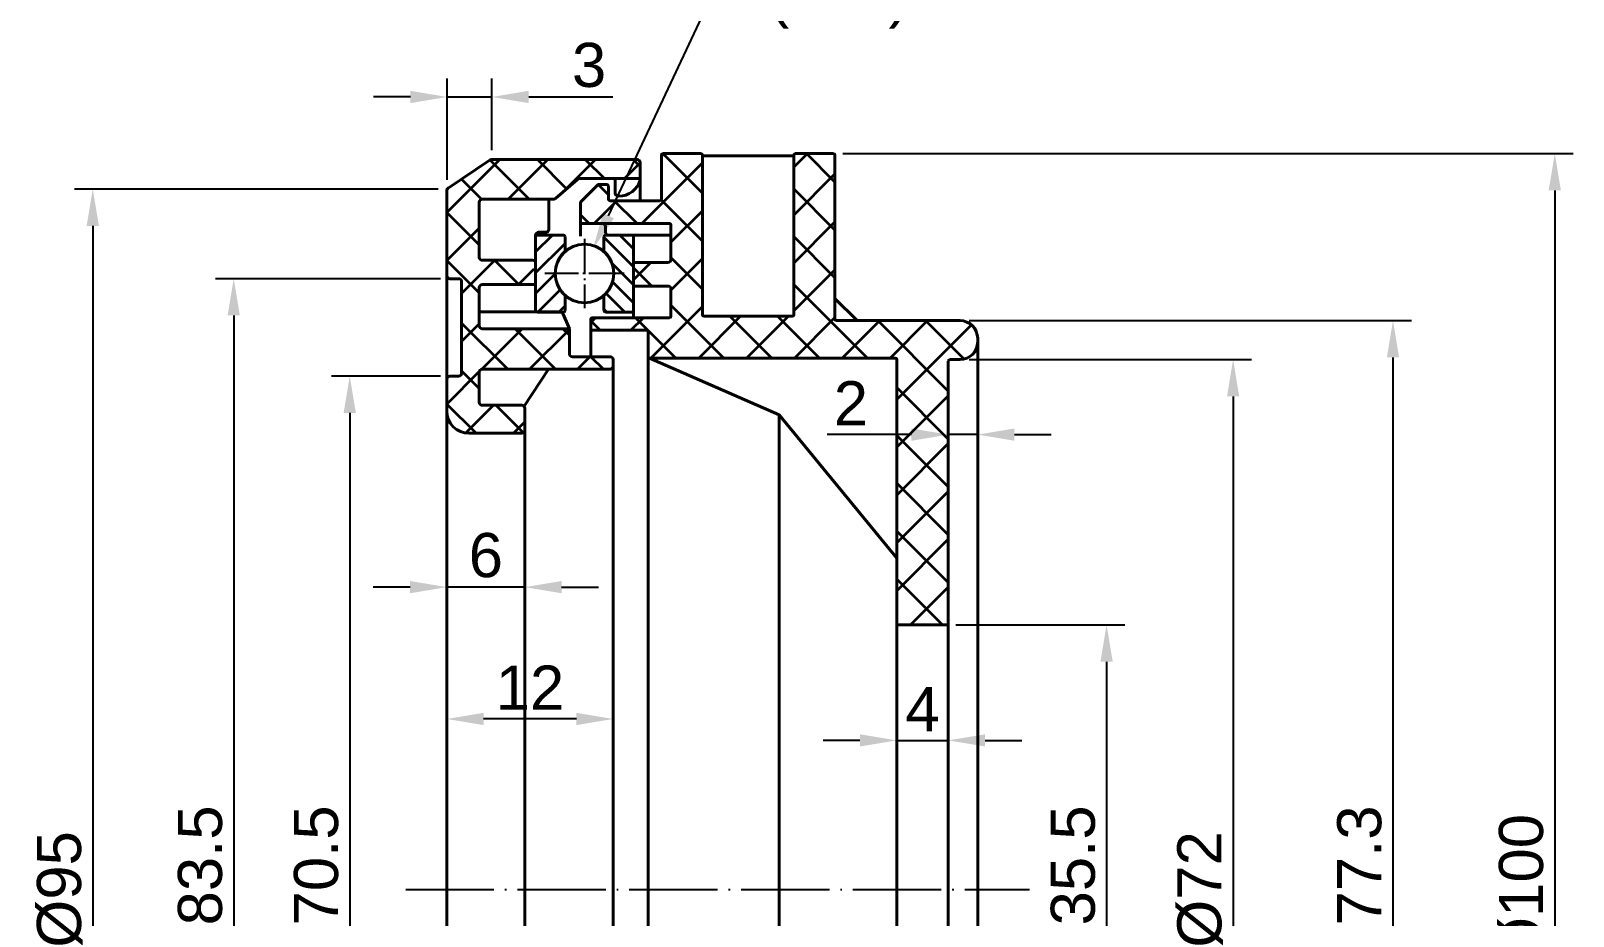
# Model space of a CAD drawing. Header units: millimetres. Extents: x 3180 to 3591, y 1531 to 1821.
# Drawn here: x 3350.9 to 3455.7, y 1700 to 1760.1 of the extents above; entities that cross this region are included whole.
import ezdxf
from ezdxf import colors
from ezdxf.entities.mleader import LeaderData, LeaderLine
from ezdxf.math import Vec2, Vec3

# ---------------------------------------------------------------- set-up
doc = ezdxf.new("R2010")
doc.units = ezdxf.units.MM
doc.linetypes.add('ACAD_ISO02W100', pattern=[15, 12, -3])
doc.linetypes.add('ACAD_ISO04W100', pattern=[30, 24, -3, 0, -3])
for name, color, linetype, lineweight in [('AM_0', 7, 'Continuous', 40), ('AM_4', 1, 'ACAD_ISO04W100', 25), ('AM_5', 3, 'Continuous', 25), ('AM_7', 4, 'Continuous', 35), ('AM_8', 40, 'ACAD_ISO02W100', 35)]:
    doc.layers.add(name, color=color, linetype=linetype, lineweight=lineweight)
doc.styles.get("Standard").update_dxf_attribs({"font": 'arial.ttf'})
doc.dimstyles.new('ISO-25', dxfattribs={"dimtxt": 3, "dimasz": 2.5, "dimexe": 1.25, "dimexo": 0.625, "dimtad": 1, "dimtxsty": 'Standard', "dimcen": 2.5, "dimadec": 0, "dimazin": 0, "dimtfac": 1, "dimtmove": 0, "dimatfit": 3, "dimfxl": 1, "dimarcsym": 0})

# ---------------------------------------------------------------- blocks, each defined once
blk = doc.blocks.new('*D27')
at = {"layer": 'AM_5', "color": 0, "lineweight": -2}
for p, q in [((3379.15393616689, 1733.681336332631), (3379.15393616689, 1721.095764790477)), ((3384.45393616689, 1732.381336332631), (3384.45393616689, 1721.095764790477)), ((3376.65393616689, 1722.345764790477), (3374.15393616689, 1722.345764790477)), ((3384.45393616689, 1722.345764790477), (3379.15393616689, 1722.345764790477)), ((3386.95393616689, 1722.345764790477), (3389.45393616689, 1722.345764790477))]:
    blk.add_line(p, q, dxfattribs=at)
at = {"layer": 'AM_5', "color": 0}
for points in [[(3376.65393616689, 1722.762431457143), (3376.65393616689, 1721.92909812381), (3379.15393616689, 1722.345764790477)], [(3386.95393616689, 1722.762431457143), (3386.95393616689, 1721.92909812381), (3384.45393616689, 1722.345764790477)]]:
    blk.add_solid(points, dxfattribs=at)
at = {"layer": 'Defpoints', "color": 0}
for p in [(3379.15393616689, 1734.306336332631), (3384.45393616689, 1733.006336332631), (3379.15393616689, 1722.345764790477)]:
    blk.add_point(p, dxfattribs=at)
at = {"layer": 'AM_5', "color": 0, "insert": (3381.80393616689, 1724.502483753642), "char_height": 3, "attachment_point": 5}
blk.add_mtext('6', dxfattribs=at)
blk = doc.blocks.new('*D28')
at = {"layer": 'AM_5', "color": 0, "lineweight": -2}
for p, q in [((3390.45393616689, 1736.731336332631), (3390.45393616689, 1712.138669463694)), ((3379.15393616689, 1720.470764790477), (3379.15393616689, 1712.138669463694)), ((3387.95393616689, 1713.388669463694), (3381.65393616689, 1713.388669463694))]:
    blk.add_line(p, q, dxfattribs=at)
at = {"layer": 'AM_5', "color": 0}
for points in [[(3381.65393616689, 1713.805336130361), (3381.65393616689, 1712.972002797028), (3379.15393616689, 1713.388669463694)], [(3387.95393616689, 1713.805336130361), (3387.95393616689, 1712.972002797028), (3390.45393616689, 1713.388669463694)]]:
    blk.add_solid(points, dxfattribs=at)
at = {"layer": 'Defpoints', "color": 0}
for p in [(3390.45393616689, 1737.356336332631), (3379.15393616689, 1721.095764790477), (3379.15393616689, 1713.388669463694)]:
    blk.add_point(p, dxfattribs=at)
at = {"layer": 'AM_5', "color": 0, "insert": (3384.80393616689, 1715.519808617855), "char_height": 3, "attachment_point": 5}
blk.add_mtext('12', dxfattribs=at)
blk = doc.blocks.new('*D29')
at = {"layer": 'AM_5', "color": 0, "lineweight": -2}
for p, q in [((3378.72893616689, 1743.306336332631), (3363.417205157496, 1743.306336332631)), ((3364.667205157496, 1740.806336332631), (3364.667205157496, 1662.806336332631)), ((3378.72893616689, 1660.306336332631), (3363.417205157496, 1660.306336332631))]:
    blk.add_line(p, q, dxfattribs=at)
at = {"layer": 'AM_5', "color": 0}
for points in [[(3364.250538490829, 1740.806336332631), (3365.083871824162, 1740.806336332631), (3364.667205157496, 1743.306336332631)], [(3364.250538490829, 1662.806336332631), (3365.083871824162, 1662.806336332631), (3364.667205157496, 1660.306336332631)]]:
    blk.add_solid(points, dxfattribs=at)
at = {"layer": 'Defpoints', "color": 0}
for p in [(3379.35393616689, 1743.306336332631), (3364.667205157496, 1660.306336332631), (3379.35393616689, 1660.306336332631)]:
    blk.add_point(p, dxfattribs=at)
at = {"layer": 'AM_5', "color": 0, "insert": (3362.426584420797, 1701.806336332631), "char_height": 3, "attachment_point": 5, "rotation": 90}
blk.add_mtext('%%C83.5', dxfattribs=at)
blk = doc.blocks.new('*D30')
at = {"layer": 'AM_5', "color": 0, "lineweight": -2}
for p, q in [((3378.72893616689, 1736.681336332631), (3371.304255580692, 1736.681336332631)), ((3372.554255580692, 1734.181336332631), (3372.554255580692, 1669.431336332631)), ((3378.72893616689, 1666.931336332631), (3371.304255580692, 1666.931336332631))]:
    blk.add_line(p, q, dxfattribs=at)
at = {"layer": 'AM_5', "color": 0}
for points in [[(3372.137588914025, 1734.181336332631), (3372.970922247358, 1734.181336332631), (3372.554255580692, 1736.681336332631)], [(3372.137588914025, 1669.431336332631), (3372.970922247358, 1669.431336332631), (3372.554255580692, 1666.931336332631)]]:
    blk.add_solid(points, dxfattribs=at)
at = {"layer": 'Defpoints', "color": 0}
for p in [(3379.35393616689, 1736.681336332631), (3372.554255580692, 1666.931336332631), (3379.35393616689, 1666.931336332631)]:
    blk.add_point(p, dxfattribs=at)
at = {"layer": 'AM_5', "color": 0, "insert": (3370.313634843993, 1701.806336332631), "char_height": 3, "attachment_point": 5, "rotation": 90}
blk.add_mtext('%%C70.5', dxfattribs=at)
blk = doc.blocks.new('*D32')
at = {"layer": 'AM_5', "color": 0, "lineweight": -2}
for p, q in [((3378.552601247136, 1749.39367116604), (3353.835829927921, 1749.39367116604)), ((3355.085829927921, 1746.89367116604), (3355.085829927921, 1656.719001499222)), ((3378.552601247136, 1654.219001499222), (3353.835829927921, 1654.219001499222))]:
    blk.add_line(p, q, dxfattribs=at)
at = {"layer": 'AM_5', "color": 0}
for points in [[(3354.669163261255, 1746.89367116604), (3355.502496594588, 1746.89367116604), (3355.085829927921, 1749.39367116604)], [(3354.669163261255, 1656.719001499222), (3355.502496594588, 1656.719001499222), (3355.085829927921, 1654.219001499222)]]:
    blk.add_solid(points, dxfattribs=at)
at = {"layer": 'Defpoints', "color": 0}
for p in [(3379.177601247136, 1749.39367116604), (3355.085829927921, 1654.219001499222), (3379.177601247136, 1654.219001499222)]:
    blk.add_point(p, dxfattribs=at)
at = {"layer": 'AM_5', "color": 0, "insert": (3352.845209191222, 1701.806336332631), "char_height": 3, "attachment_point": 5, "rotation": 90}
blk.add_mtext('%%C95', dxfattribs=at)
blk = doc.blocks.new('*D33')
at = {"layer": 'AM_5', "color": 0, "lineweight": -2}
for p, q in [((3379.177601247136, 1750.01867116604), (3379.177601247136, 1756.90484988735)), ((3382.214491294436, 1752.031336332631), (3382.214491294436, 1756.90484988735)), ((3376.677601247136, 1755.65484988735), (3374.177601247136, 1755.65484988735)), ((3379.177601247136, 1755.65484988735), (3382.214491294436, 1755.65484988735)), ((3384.714491294436, 1755.65484988735), (3390.42902062595, 1755.65484988735))]:
    blk.add_line(p, q, dxfattribs=at)
at = {"layer": 'AM_5', "color": 0}
for points in [[(3376.677601247136, 1756.071516554017), (3376.677601247136, 1755.238183220683), (3379.177601247136, 1755.65484988735)], [(3384.714491294436, 1756.071516554017), (3384.714491294436, 1755.238183220683), (3382.214491294436, 1755.65484988735)]]:
    blk.add_solid(points, dxfattribs=at)
at = {"layer": 'Defpoints', "color": 0}
for p in [(3382.214491294436, 1755.65484988735), (3382.214491294436, 1751.406336332631), (3379.177601247136, 1749.39367116604)]:
    blk.add_point(p, dxfattribs=at)
at = {"layer": 'AM_5', "color": 0, "insert": (3388.821755960193, 1757.812592042875), "char_height": 3, "attachment_point": 5}
blk.add_mtext('3', dxfattribs=at)
blk = doc.blocks.new('*D38')
at = {"layer": 'AM_5', "color": 0, "lineweight": -2}
for p, q in [((3406.05893616689, 1751.806336332631), (3455.708607524507, 1751.806336332631)), ((3454.458607524507, 1749.306336332631), (3454.458607524507, 1654.306336332631)), ((3406.058936166889, 1651.806336332631), (3455.708607524507, 1651.806336332631))]:
    blk.add_line(p, q, dxfattribs=at)
at = {"layer": 'AM_5', "color": 0}
for points in [[(3454.04194085784, 1749.306336332631), (3454.875274191174, 1749.306336332631), (3454.458607524507, 1751.806336332631)], [(3454.04194085784, 1654.306336332631), (3454.875274191174, 1654.306336332631), (3454.458607524507, 1651.806336332631)]]:
    blk.add_solid(points, dxfattribs=at)
at = {"layer": 'Defpoints', "color": 0}
for p in [(3405.43393616689, 1751.806336332631), (3405.433936166889, 1651.806336332631), (3454.458607524507, 1651.806336332631)]:
    blk.add_point(p, dxfattribs=at)
at = {"layer": 'AM_5', "color": 0, "insert": (3452.217986787808, 1701.806336332631), "char_height": 3, "attachment_point": 5, "rotation": 90}
blk.add_mtext('%%c100', dxfattribs=at)
blk = doc.blocks.new('*D39')
at = {"layer": 'AM_5', "color": 0, "lineweight": -2}
for p, q in [((3414.65893616689, 1740.456336332631), (3444.713302845624, 1740.456336332631)), ((3443.463302845624, 1737.956336332631), (3443.463302845624, 1665.656336332631)), ((3414.65893616689, 1663.156336332631), (3444.713302845624, 1663.156336332631))]:
    blk.add_line(p, q, dxfattribs=at)
at = {"layer": 'AM_5', "color": 0}
for points in [[(3443.046636178957, 1737.956336332631), (3443.87996951229, 1737.956336332631), (3443.463302845624, 1740.456336332631)], [(3443.046636178957, 1665.656336332631), (3443.87996951229, 1665.656336332631), (3443.463302845624, 1663.156336332631)]]:
    blk.add_solid(points, dxfattribs=at)
at = {"layer": 'Defpoints', "color": 0}
for p in [(3414.03393616689, 1740.456336332631), (3414.03393616689, 1663.156336332631), (3443.463302845624, 1663.156336332631)]:
    blk.add_point(p, dxfattribs=at)
at = {"layer": 'AM_5', "color": 0, "insert": (3441.222682108925, 1701.806336332631), "char_height": 3, "attachment_point": 5, "rotation": 90}
blk.add_mtext('%%c77.3', dxfattribs=at)
blk = doc.blocks.new('*D40')
at = {"layer": 'AM_5', "color": 0, "lineweight": -2}
for p, q in [((3414.65893616689, 1737.806336332631), (3433.847085127363, 1737.806336332631)), ((3432.597085127363, 1735.306336332631), (3432.597085127363, 1668.306336332631)), ((3414.65893616689, 1665.806336332631), (3433.847085127363, 1665.806336332631))]:
    blk.add_line(p, q, dxfattribs=at)
at = {"layer": 'AM_5', "color": 0}
for points in [[(3432.180418460697, 1735.306336332631), (3433.01375179403, 1735.306336332631), (3432.597085127363, 1737.806336332631)], [(3432.180418460697, 1668.306336332631), (3433.01375179403, 1668.306336332631), (3432.597085127363, 1665.806336332631)]]:
    blk.add_solid(points, dxfattribs=at)
at = {"layer": 'Defpoints', "color": 0}
for p in [(3414.03393616689, 1737.806336332631), (3414.03393616689, 1665.806336332631), (3432.597085127363, 1665.806336332631)]:
    blk.add_point(p, dxfattribs=at)
at = {"layer": 'AM_5', "color": 0, "insert": (3430.356464390664, 1701.806336332631), "char_height": 3, "attachment_point": 5, "rotation": 90}
blk.add_mtext('%%C72', dxfattribs=at)
blk = doc.blocks.new('*D41')
at = {"layer": 'AM_5', "color": 0, "lineweight": -2}
for p, q in [((3413.75893616689, 1719.78133633263), (3425.246353596697, 1719.78133633263)), ((3423.996353596697, 1717.28133633263), (3423.996353596697, 1686.331336332631)), ((3413.75893616689, 1683.831336332631), (3425.246353596697, 1683.831336332631))]:
    blk.add_line(p, q, dxfattribs=at)
at = {"layer": 'AM_5', "color": 0}
for points in [[(3423.579686930031, 1717.28133633263), (3424.413020263364, 1717.28133633263), (3423.996353596697, 1719.78133633263)], [(3423.579686930031, 1686.331336332631), (3424.413020263364, 1686.331336332631), (3423.996353596697, 1683.831336332631)]]:
    blk.add_solid(points, dxfattribs=at)
at = {"layer": 'Defpoints', "color": 0}
for p in [(3413.13393616689, 1719.78133633263), (3413.13393616689, 1683.831336332631), (3423.996353596697, 1683.831336332631)]:
    blk.add_point(p, dxfattribs=at)
at = {"layer": 'AM_5', "color": 0, "insert": (3421.755732859998, 1701.806336332631), "char_height": 3, "attachment_point": 5, "rotation": 90}
blk.add_mtext('%%C35.5', dxfattribs=at)
blk = doc.blocks.new('*D42')
at = {"layer": 'AM_5', "color": 0, "lineweight": -2}
for p, q in [((3409.73393616689, 1702.431336332631), (3409.73393616689, 1713.182287019225)), ((3413.23393616689, 1702.431336332631), (3413.23393616689, 1713.182287019225)), ((3407.23393616689, 1711.932287019225), (3404.73393616689, 1711.932287019225)), ((3409.73393616689, 1711.932287019225), (3413.23393616689, 1711.932287019225)), ((3415.73393616689, 1711.932287019225), (3418.23393616689, 1711.932287019225))]:
    blk.add_line(p, q, dxfattribs=at)
at = {"layer": 'AM_5', "color": 0}
for points in [[(3407.23393616689, 1712.348953685891), (3407.23393616689, 1711.515620352558), (3409.73393616689, 1711.932287019225)], [(3415.73393616689, 1712.348953685891), (3415.73393616689, 1711.515620352558), (3413.23393616689, 1711.932287019225)]]:
    blk.add_solid(points, dxfattribs=at)
at = {"layer": 'Defpoints', "color": 0}
for p in [(3413.23393616689, 1711.932287019225), (3409.73393616689, 1701.806336332631), (3413.23393616689, 1701.806336332631)]:
    blk.add_point(p, dxfattribs=at)
at = {"layer": 'AM_5', "color": 0, "insert": (3411.48393616689, 1714.057287019225), "char_height": 3, "attachment_point": 5}
blk.add_mtext('4', dxfattribs=at)
blk = doc.blocks.new('*D43')
at = {"layer": 'AM_5', "color": 0, "lineweight": -2}
for p, q in [((3415.23393616689, 1738.381336332631), (3415.23393616689, 1731.460166068342)), ((3413.23393616689, 1737.081336332631), (3413.23393616689, 1731.460166068342)), ((3410.73393616689, 1732.710166068342), (3404.996896603452, 1732.710166068342)), ((3415.23393616689, 1732.710166068342), (3413.23393616689, 1732.710166068342)), ((3417.73393616689, 1732.710166068342), (3420.23393616689, 1732.710166068342))]:
    blk.add_line(p, q, dxfattribs=at)
at = {"layer": 'AM_5', "color": 0}
for points in [[(3410.73393616689, 1733.126832735009), (3410.73393616689, 1732.293499401676), (3413.23393616689, 1732.710166068342)], [(3417.73393616689, 1733.126832735009), (3417.73393616689, 1732.293499401676), (3415.23393616689, 1732.710166068342)]]:
    blk.add_solid(points, dxfattribs=at)
at = {"layer": 'Defpoints', "color": 0}
for p in [(3415.23393616689, 1739.006336332631), (3413.23393616689, 1737.706336332631), (3413.23393616689, 1732.710166068342)]:
    blk.add_point(p, dxfattribs=at)
at = {"layer": 'AM_5', "color": 0, "insert": (3406.615416385171, 1734.841305222503), "char_height": 3, "attachment_point": 5}
blk.add_mtext('2', dxfattribs=at)

msp = doc.modelspace()

# ---------------------------------------------------------------- hatches: boundary and pattern name
at = {"layer": 'AM_7'}
h = msp.add_hatch(dxfattribs=at)
h.set_pattern_fill('_U', color=256, scale=2.3, angle=45, style=0, double=1, pattern_type=0)
h.set_pattern_definition([(314.9999999999993, (3184.071769353539, 1906.272813046149), (-1.626345596729078, -1.62634559672904), []), (224.9999999999993, (3184.071769353539, 1906.272813046149), (-1.626345596729041, 1.626345596729077), [])])
edge = h.paths.add_edge_path()
edge.add_line((3392.83393616689, 1738.006336332631), (3392.83393616689, 1739.706336332631))
edge.add_arc((3392.73393616689, 1739.706336332631), 0.1000000000000227, 1.561981453931776e-11, 89.99999999999933)
edge.add_line((3392.73393616689, 1739.806336332631), (3389.03393616689, 1739.806336332631))
edge.add_arc((3389.03393616689, 1739.906336332631), 0.09999999999999432, 179.9999999999993, 269.9999999999993, ccw=False)
edge.add_line((3388.93393616689, 1739.906336332631), (3388.93393616689, 1740.556336332631))
edge.add_arc((3389.03393616689, 1740.556336332631), 0.1000000000000227, 89.99999999999932, 179.9999999999831, ccw=False)
edge.add_line((3389.03393616689, 1740.656336332631), (3394.28393616689, 1740.656336332631))
edge.add_arc((3394.28393616689, 1740.756336332631), 0.09999999999999432, 269.9999999999993, 359.9999999999994)
edge.add_line((3394.38393616689, 1740.756336332631), (3394.38393616689, 1742.606336332631))
edge.add_arc((3394.18393616689, 1742.606336332631), 0.1999999999999886, 359.9999999999994, 449.9999999999993)
edge.add_line((3394.18393616689, 1742.806336332631), (3391.93393616689, 1742.806336332631))
edge.add_arc((3391.93393616689, 1742.906336332631), 0.09999999999999432, 179.9999999999993, 269.9999999999993, ccw=False)
edge.add_line((3391.83393616689, 1742.906336332631), (3391.83393616689, 1744.306336332631))
edge.add_arc((3391.93393616689, 1744.306336332631), 0.09999999999999432, 89.99999999999932, 179.9999999999993, ccw=False)
edge.add_line((3391.93393616689, 1744.406336332631), (3394.18393616689, 1744.406336332631))
edge.add_arc((3394.18393616689, 1744.606336332631), 0.1999999999999886, 269.9999999999993, 359.9999999999994)
edge.add_line((3394.38393616689, 1744.606336332631), (3394.38393616689, 1746.956336332631))
edge.add_arc((3394.28393616689, 1746.956336332631), 0.1000000000000227, 359.9999999999994, 449.9999999999993)
edge.add_line((3394.28393616689, 1747.056336332631), (3388.33393616689, 1747.056336332631))
edge.add_arc((3388.33393616689, 1747.156336332631), 0.09999999999999432, 179.9999999999993, 269.9999999999993, ccw=False)
edge.add_line((3388.23393616689, 1747.156336332631), (3388.23393616689, 1748.464914976394))
edge.add_arc((3388.33393616689, 1748.464914976393), 0.09999999999999432, 134.9999999999763, 179.9999999999831, ccw=False)
edge.add_line((3388.263225488772, 1748.535625654512), (3389.404646845009, 1749.677047010749))
edge.add_arc((3389.475357523128, 1749.606336332631), 0.09999999999998473, 89.99999999999932, 134.9999999999993, ccw=False)
edge.add_line((3389.475357523128, 1749.706336332631), (3390.03393616689, 1749.706336332631))
edge.add_arc((3390.03393616689, 1749.606336332631), 0.09999999999999432, -6.821210263296962e-13, 89.99999999998312, ccw=False)
edge.add_line((3390.13393616689, 1749.606336332631), (3390.13393616689, 1748.706336332631))
edge.add_arc((3390.23393616689, 1748.706336332631), 0.09999999999999432, 179.9999999999993, 270.0000000000156)
edge.add_line((3390.23393616689, 1748.606336332631), (3393.63393616689, 1748.606336332631))
edge.add_arc((3393.63393616689, 1748.706336332631), 0.09999999999999432, 269.9999999999993, 359.9999999999994)
edge.add_line((3393.73393616689, 1748.706336332631), (3393.73393616689, 1751.706336332631))
edge.add_arc((3393.83393616689, 1751.706336332631), 0.1000000000000227, 89.99999999999932, 179.9999999999831, ccw=False)
edge.add_line((3393.83393616689, 1751.806336332631), (3396.43393616689, 1751.806336332631))
edge.add_arc((3396.43393616689, 1751.706336332631), 0.09999999999999432, -6.821210263296962e-13, 89.99999999999932, ccw=False)
edge.add_line((3396.53393616689, 1751.706336332631), (3396.53393616689, 1740.856336332631))
edge.add_arc((3396.63393616689, 1740.856336332631), 0.1000000000000227, 179.9999999999993, 269.9999999999993)
edge.add_line((3396.63393616689, 1740.756336332631), (3402.63393616689, 1740.756336332631))
edge.add_arc((3402.63393616689, 1740.856336332631), 0.09999999999999432, 269.9999999999993, 359.9999999999994)
edge.add_line((3402.73393616689, 1740.856336332631), (3402.73393616689, 1751.706336332631))
edge.add_arc((3402.83393616689, 1751.706336332631), 0.1000000000000227, 89.99999999999932, 179.9999999999993, ccw=False)
edge.add_line((3402.83393616689, 1751.806336332631), (3405.43393616689, 1751.806336332631))
edge.add_arc((3405.43393616689, 1751.706336332631), 0.09999999999999432, -6.821210263296962e-13, 89.99999999999932, ccw=False)
edge.add_line((3405.53393616689, 1751.706336332631), (3405.53393616689, 1740.556336332631))
edge.add_arc((3405.63393616689, 1740.556336332631), 0.1000000000000227, 179.9999999999993, 269.9999999999993)
edge.add_line((3405.63393616689, 1740.456336332631), (3414.03393616689, 1740.45633633263))
edge.add_arc((3414.03393616689, 1739.256336332631), 1.199999999999989, 6.821210263296962e-13, 89.99999999999932, ccw=False)
edge.add_line((3415.23393616689, 1739.256336332631), (3415.23393616689, 1739.006336332631))
edge.add_arc((3414.03393616689, 1739.006336332631), 1.199999999999989, 269.9999999999993, 359.9999999999993, ccw=False)
edge.add_line((3414.03393616689, 1737.806336332631), (3413.33393616689, 1737.806336332631))
edge.add_arc((3413.33393616689, 1737.706336332631), 0.09999999999999432, 89.99999999999933, 179.9999999999993)
edge.add_line((3413.23393616689, 1737.706336332631), (3413.23393616689, 1719.881336332631))
edge.add_arc((3413.13393616689, 1719.881336332631), 0.1000000000000227, 269.9999999999993, 359.9999999999993, ccw=False)
edge.add_line((3413.13393616689, 1719.78133633263), (3409.83393616689, 1719.78133633263))
edge.add_arc((3409.83393616689, 1719.881336332631), 0.09999999999999432, 179.9999999999993, 269.9999999999993, ccw=False)
edge.add_line((3409.73393616689, 1719.881336332631), (3409.73393616689, 1737.806336332631))
edge.add_arc((3409.63393616689, 1737.806336332631), 0.1000000000000227, 1.561981453931776e-11, 89.99999999999933)
edge.add_line((3409.63393616689, 1737.906336332631), (3392.93393616689, 1737.906336332631))
edge.add_arc((3392.93393616689, 1738.006336332631), 0.09999999999999432, 179.9999999999993, 269.9999999999993, ccw=False)
h = msp.add_hatch(dxfattribs=at)
h.set_pattern_fill('_U', color=256, scale=2.3, angle=45, style=0, double=1, pattern_type=0)
h.set_pattern_definition([(45, (3183.991769353537, 1497.339859619114), (-1.626345596729059, 1.626345596729059), []), (135, (3183.991769353537, 1497.339859619114), (-1.626345596729059, -1.626345596729059), [])])
edge = h.paths.add_edge_path()
edge.add_arc((3386.408789143669, 1748.906336332631), 0.1999999999999886, 269.9999999999919, 311.185925165702)
edge.add_line((3386.540490065243, 1748.755820993689), (3388.027382268538, 1750.056851671572))
edge.add_arc((3388.159083190111, 1749.906336332631), 0.1999999999999945, 90, 131.1859251657081, ccw=False)
edge.add_line((3388.159083190111, 1750.106336332631), (3392.28393616689, 1750.106336332631))
edge.add_line((3392.28393616689, 1750.106336332631), (3392.28393616689, 1751.206336332631))
edge.add_arc((3392.08393616689, 1751.206336332631), 0.1999999999999886, 0, 90)
edge.add_line((3392.08393616689, 1751.406336332631), (3382.214491294436, 1751.406336332631))
edge.add_arc((3382.214491294436, 1751.206336332631), 0.1999999999999886, 89.99999999999186, 123.6900675259707)
edge.add_line((3382.103551255191, 1751.372746391498), (3379.242996127645, 1749.465709639801))
edge.add_arc((3379.35393616689, 1749.299299580933), 0.1999999999999956, 123.6900675259775, 180)
edge.add_line((3379.15393616689, 1749.299299580933), (3379.15393616689, 1743.506336332631))
edge.add_arc((3379.35393616689, 1743.506336332631), 0.1999999999999886, 180, 270)
edge.add_line((3379.35393616689, 1743.306336332631), (3379.953936166889, 1743.306336332631))
edge.add_arc((3379.95393616689, 1743.106336332631), 0.1999999999999886, 0, 90, ccw=False)
edge.add_line((3380.15393616689, 1743.106336332631), (3380.15393616689, 1736.881336332631))
edge.add_arc((3379.95393616689, 1736.881336332631), 0.1999999999999886, -90, 0, ccw=False)
edge.add_line((3379.95393616689, 1736.681336332631), (3379.35393616689, 1736.681336332631))
edge.add_arc((3379.35393616689, 1736.481336332631), 0.1999999999999886, 90, 180)
edge.add_line((3379.15393616689, 1736.481336332631), (3379.15393616689, 1734.306336332631))
edge.add_arc((3380.65393616689, 1734.306336332631), 1.5, 180.0000000000022, 270.0000000000011)
edge.add_line((3380.65393616689, 1732.806336332631), (3384.25393616689, 1732.806336332631))
edge.add_arc((3384.25393616689, 1733.006336332631), 0.1999999999999886, 270, 360)
edge.add_line((3384.45393616689, 1733.006336332631), (3384.45393616689, 1734.506336332631))
edge.add_arc((3384.25393616689, 1734.506336332631), 0.1999999999999886, 0, 90)
edge.add_line((3384.25393616689, 1734.706336332631), (3381.55393616689, 1734.706336332631))
edge.add_arc((3381.55393616689, 1734.906336332631), 0.1999999999999886, 180, 270, ccw=False)
edge.add_line((3381.35393616689, 1734.906336332631), (3381.35393616689, 1736.956336332631))
edge.add_arc((3381.55393616689, 1736.956336332631), 0.1999999999999886, 90, 180, ccw=False)
edge.add_line((3381.55393616689, 1737.156336332631), (3390.253936166891, 1737.156336332631))
edge.add_arc((3390.25393616689, 1737.356336332631), 0.1999999999999886, 270, 360)
edge.add_line((3390.45393616689, 1737.356336332631), (3390.45393616689, 1737.806336332631))
edge.add_arc((3390.25393616689, 1737.806336332631), 0.1999999999999886, 0, 90)
edge.add_line((3390.25393616689, 1738.006336332631), (3387.68393616689, 1738.006336332631))
edge.add_arc((3387.68393616689, 1738.206336332631), 0.1999999999999886, 180, 270, ccw=False)
edge.add_line((3387.48393616689, 1738.206336332631), (3387.48393616689, 1739.906336332631))
edge.add_line((3387.48393616689, 1739.906336332631), (3381.55393616689, 1739.906336332631))
edge.add_arc((3381.55393616689, 1740.106336332631), 0.1999999999999886, 180, 270, ccw=False)
edge.add_line((3381.35393616689, 1740.106336332631), (3381.35393616689, 1742.706336332631))
edge.add_arc((3381.55393616689, 1742.706336332631), 0.1999999999999886, 90, 180, ccw=False)
edge.add_line((3381.55393616689, 1742.906336332631), (3384.88393616689, 1742.906336332631))
edge.add_arc((3384.88393616689, 1743.106336332631), 0.1999999999999886, 270, 360)
edge.add_line((3385.08393616689, 1743.106336332631), (3385.08393616689, 1744.356336332631))
edge.add_arc((3384.88393616689, 1744.356336332631), 0.1999999999999886, 0, 90)
edge.add_line((3384.88393616689, 1744.556336332631), (3381.55393616689, 1744.556336332631))
edge.add_arc((3381.55393616689, 1744.756336332631), 0.1999999999999886, 180, 270, ccw=False)
edge.add_line((3381.35393616689, 1744.756336332631), (3381.35393616689, 1748.506336332631))
edge.add_arc((3381.55393616689, 1748.506336332631), 0.1999999999999886, 90, 180, ccw=False)
edge.add_line((3381.55393616689, 1748.706336332631), (3384.288296551156, 1748.706336332631))
edge.add_line((3384.288296551156, 1748.706336332631), (3386.408789143669, 1748.706336332631))
at = {"layer": 'AM_8'}
h = msp.add_hatch(dxfattribs=at)
h.set_pattern_fill('_U', color=256, angle=45, style=0, pattern_type=0)
h.set_pattern_definition([(45, (3184.071769353537, 1497.339859619115), (-0.7071067811865475, 0.7071067811865476), [])])
edge = h.paths.add_edge_path()
edge.add_line((3385.18393616689, 1746.164269132028), (3385.18393616689, 1741.139269132028))
edge.add_arc((3385.28393616689, 1741.139269132028), 0.09999999999993747, 179.9999999999511, 236.0297684990117)
edge.add_line((3385.228059957426, 1741.056336332631), (3386.883936166891, 1741.056336332631))
edge.add_line((3386.883936166891, 1741.056336332631), (3386.891356688892, 1741.039269132028))
edge.add_line((3386.891356688892, 1741.039269132028), (3387.08393616689, 1741.039269132028))
edge.add_arc((3387.08393616689, 1741.139269132028), 0.1000000000000227, 270, 360)
edge.add_line((3387.18393616689, 1741.139269132028), (3387.18393616689, 1742.158933331482))
edge.add_arc((3388.574430167962, 1743.665262124603), 2.050000000000016, 188.522060144305, 227.2898572830516, ccw=False)
edge.add_arc((3388.508936166891, 1743.660302732329), 1.984499999999998, 179.9999999998819, 188.6606711313195, ccw=False)
edge.add_arc((3388.574430167962, 1743.665262124603), 2.050000000000025, 132.7101427169473, 180.1386109868996, ccw=False)
edge.add_line((3387.18393616689, 1745.171590917724), (3387.18393616689, 1746.164269132028))
edge.add_arc((3387.08393616689, 1746.164269132028), 0.1000000000000227, 0, 90)
edge.add_line((3387.08393616689, 1746.264269132028), (3385.28393616689, 1746.264269132028))
edge.add_arc((3385.28393616689, 1746.164269132028), 0.1000000000000227, 90, 180)
h = msp.add_hatch(dxfattribs=at)
h.set_pattern_fill('_U', color=256, scale=0.8640000000000001, angle=135, style=0, pattern_type=0)
h.set_pattern_definition([(135, (3184.071769353537, 1497.339859619115), (-0.6109402589451772, -0.6109402589451771), [])])
edge = h.paths.add_edge_path()
edge.add_arc((3388.443442165819, 1743.665262124603), 2.050000000000006, 312.71014271694787, 351.47793985569507, ccw=False)
edge.add_line((3389.83393616689, 1742.158933331482), (3389.83393616689, 1741.139269132028))
edge.add_arc((3389.93393616689, 1741.139269132028), 0.09999999999999432, 179.9999999999186, 270)
edge.add_line((3389.93393616689, 1741.039269132028), (3391.733936166891, 1741.039269132028))
edge.add_arc((3391.733936166891, 1741.139269132028), 0.1000000000000227, 270, 360)
edge.add_line((3391.83393616689, 1741.139269132028), (3391.83393616689, 1746.164269132028))
edge.add_arc((3391.733936166891, 1746.164269132028), 0.1000000000000227, 0, 90)
edge.add_line((3391.733936166891, 1746.264269132028), (3389.93393616689, 1746.264269132028))
edge.add_arc((3389.93393616689, 1746.164269132028), 0.1000000000000227, 90, 180)
edge.add_line((3389.83393616689, 1746.164269132028), (3389.83393616689, 1745.171590917724))
edge.add_arc((3388.443442165819, 1743.665262124603), 2.049999999999994, -0.13861098689972096, 47.28985728304991, ccw=False)
edge.add_arc((3388.508936166891, 1743.660302732329), 1.984499999999997, -8.660671131319475, 1.1817746781161986e-10, ccw=False)

# ---------------------------------------------------------------- linework, layer by layer
at = {"layer": 'AM_0'}
for p, q in [((3393.83393616689, 1751.806336332631), (3396.43393616689, 1751.806336332631)), ((3405.43393616689, 1751.806336332631), (3402.83393616689, 1751.806336332631)), ((3379.242996127645, 1749.465709639801), (3382.103551255191, 1751.372746391498)), ((3382.214491294436, 1751.406336332631), (3392.08393616689, 1751.406336332631)), ((3392.28393616689, 1751.206336332631), (3392.28393616689, 1750.106336332631)), ((3393.73393616689, 1751.706336332631), (3393.73393616689, 1748.706336332631)), ((3396.53393616689, 1751.706336332631), (3396.53393616689, 1740.856336332631)), ((3396.53393616689, 1751.656336332631), (3402.73393616689, 1751.656336332631)), ((3402.73393616689, 1751.706336332631), (3402.73393616689, 1740.856336332631)), ((3405.53393616689, 1740.556336332631), (3405.53393616689, 1751.706336332631)), ((3388.027382268537, 1750.056851671572), (3386.540490065243, 1748.755820993689)), ((3392.28393616689, 1750.106336332631), (3388.159083190111, 1750.106336332631)), ((3389.404646845009, 1749.677047010749), (3388.263225488772, 1748.535625654512)), ((3390.03393616689, 1749.706336332631), (3389.475357523128, 1749.706336332631)), ((3390.58393616689, 1750.106336332631), (3390.58393616689, 1749.156336332631)), ((3392.28393616689, 1750.106336332631), (3392.28393616689, 1750.022279045237)), ((3392.28393616689, 1748.606336332631), (3392.28393616689, 1750.022279045237)), ((3379.15393616689, 1749.299299580933), (3379.15393616689, 1743.506336332631)), ((3386.408789143669, 1748.706336332631), (3381.55393616689, 1748.706336332631)), ((3386.08393616689, 1748.706336332631), (3386.08393616689, 1746.656336332631)), ((3390.13393616689, 1748.706336332631), (3390.13393616689, 1749.606336332631)), ((3393.63393616689, 1748.606336332631), (3390.23393616689, 1748.606336332631)), ((3381.35393616689, 1748.506336332631), (3381.35393616689, 1744.756336332631)), ((3388.23393616689, 1748.464914976393), (3388.23393616689, 1747.156336332631)), ((3388.23393616689, 1746.206336332631), (3388.23393616689, 1747.156336332631)), ((3388.33393616689, 1747.056336332631), (3394.28393616689, 1747.056336332631)), ((3389.93393616689, 1746.856336332631), (3389.93393616689, 1746.464269132028)), ((3394.38393616689, 1746.956336332631), (3394.38393616689, 1744.606336332631)), ((3385.18393616689, 1746.256336332631), (3385.18393616689, 1744.356336332631)), ((3385.18393616689, 1746.164269132028), (3385.18393616689, 1741.139269132028)), ((3387.08393616689, 1746.264269132028), (3385.28393616689, 1746.264269132028)), ((3385.88393616689, 1746.456336332631), (3385.38393616689, 1746.456336332631)), ((3387.18393616689, 1745.171590917724), (3387.18393616689, 1746.164269132028)), ((3389.83393616689, 1745.171590917724), (3389.83393616689, 1746.164269132028)), ((3389.93393616689, 1746.264269132028), (3391.733936166891, 1746.264269132028)), ((3390.13393616689, 1746.264269132028), (3394.38393616689, 1746.264269132028)), ((3391.83393616689, 1746.264269132028), (3391.83393616689, 1740.656336332631)), ((3391.83393616689, 1746.164269132028), (3391.83393616689, 1741.139269132028)), ((3381.55393616689, 1744.556336332631), (3384.98393616689, 1744.556336332631)), ((3394.18393616689, 1744.406336332631), (3391.93393616689, 1744.406336332631)), ((3379.15393616689, 1743.506336332631), (3379.15393616689, 1736.481336332631)), ((3385.18393616689, 1744.356336332631), (3385.18393616689, 1743.106336332631)), ((3391.83393616689, 1744.306336332631), (3391.83393616689, 1742.906336332631)), ((3379.35393616689, 1743.306336332631), (3379.95393616689, 1743.306336332631)), ((3380.15393616689, 1743.106336332631), (3380.15393616689, 1736.881336332631)), ((3381.35393616689, 1742.706336332631), (3381.35393616689, 1740.106336332631)), ((3384.98393616689, 1742.906336332631), (3381.55393616689, 1742.906336332631)), ((3385.18393616689, 1743.106336332631), (3385.18393616689, 1741.056336332631)), ((3394.18393616689, 1742.806336332631), (3391.93393616689, 1742.806336332631)), ((3394.38393616689, 1742.606336332631), (3394.38393616689, 1740.756336332631)), ((3387.18393616689, 1741.139269132028), (3387.18393616689, 1742.158933331482)), ((3389.83393616689, 1741.139269132028), (3389.83393616689, 1742.158933331482)), ((3405.53393616689, 1741.956336332631), (3407.03393616689, 1740.456336332631)), ((3386.98393616689, 1741.056336332631), (3381.35393616689, 1741.056336332631)), ((3385.28393616689, 1741.039269132028), (3387.08393616689, 1741.039269132028)), ((3386.98393616689, 1741.056336332631), (3387.48393616689, 1739.906336332631)), ((3388.93393616689, 1740.556336332631), (3388.93393616689, 1739.906336332631)), ((3394.28393616689, 1740.656336332631), (3389.03393616689, 1740.656336332631)), ((3391.733936166891, 1741.039269132028), (3389.93393616689, 1741.039269132028)), ((3402.63393616689, 1740.756336332631), (3396.63393616689, 1740.756336332631)), ((3405.63393616689, 1740.456336332631), (3414.03393616689, 1740.45633633263)), ((3381.55393616689, 1739.906336332631), (3387.48393616689, 1739.906336332631)), ((3387.48393616689, 1739.906336332631), (3387.48393616689, 1738.206336332631)), ((3388.93393616689, 1739.906336332631), (3388.93393616689, 1738.006336332631)), ((3389.03393616689, 1739.806336332631), (3392.73393616689, 1739.806336332631)), ((3392.83393616689, 1739.706336332631), (3392.83393616689, 1738.006336332631)), ((3415.23393616689, 1739.256336332631), (3415.23393616689, 1739.006336332631)), ((3415.23393616689, 1664.606336332631), (3415.23393616689, 1739.006336332631)), ((3390.25393616689, 1737.156336332631), (3381.55393616689, 1737.156336332631)), ((3384.407220838423, 1734.634803485915), (3386.05393616689, 1737.156336332631)), ((3387.68393616689, 1738.006336332631), (3390.25393616689, 1738.006336332631)), ((3390.45393616689, 1737.806336332631), (3390.45393616689, 1737.356336332631)), ((3390.45393616689, 1737.356336332631), (3390.45393616689, 1666.256336332631)), ((3392.83393616689, 1738.006336332631), (3392.83393616689, 1665.606336332631)), ((3392.93393616689, 1737.906336332631), (3409.63393616689, 1737.906336332631)), ((3401.73393616689, 1734.056336332631), (3392.93393616689, 1737.906336332631)), ((3409.73393616689, 1737.806336332631), (3409.73393616689, 1719.881336332631)), ((3413.23393616689, 1737.706336332631), (3413.23393616689, 1719.881336332631)), ((3414.03393616689, 1737.806336332631), (3413.33393616689, 1737.806336332631)), ((3379.15393616689, 1736.481336332631), (3379.15393616689, 1734.306336332631)), ((3379.95393616689, 1736.681336332631), (3379.35393616689, 1736.681336332631)), ((3381.35393616689, 1736.956336332631), (3381.35393616689, 1734.906336332631)), ((3379.15393616689, 1734.306336332631), (3379.15393616689, 1669.306336332631)), ((3381.55393616689, 1734.706336332631), (3384.25393616689, 1734.706336332631)), ((3384.45393616689, 1733.006336332631), (3384.45393616689, 1734.506336332631)), ((3401.73393616689, 1669.556336332631), (3401.73393616689, 1734.056336332631)), ((3401.73393616689, 1734.056336332631), (3409.73393616689, 1724.306336332631)), ((3384.45393616689, 1670.606336332631), (3384.45393616689, 1733.006336332631)), ((3380.65393616689, 1732.806336332631), (3384.25393616689, 1732.806336332631)), ((3409.73393616689, 1719.881336332631), (3409.73393616689, 1683.731336332631)), ((3413.13393616689, 1719.78133633263), (3409.83393616689, 1719.781336332631)), ((3413.23393616689, 1719.881336332631), (3413.23393616689, 1683.731336332631))]:
    msp.add_line(p, q, dxfattribs=at)
msp.add_circle((3388.508936166891, 1743.660302732329), 1.9845, dxfattribs=at)
for centre, radius, start, end in [((3393.83393616689, 1751.706336332631), 0.1, 90, 180), ((3396.43393616689, 1751.706336332631), 0.1, 0, 90), ((3402.83393616689, 1751.706336332631), 0.1, 90, 180), ((3405.43393616689, 1751.706336332631), 0.1, 0, 90), ((3382.214491294436, 1751.206336332631), 0.2, 90, 123.6900675259873), ((3392.08393616689, 1751.206336332631), 0.2, 0, 90), ((3388.159083190111, 1749.906336332631), 0.2, 90, 131.1859251657063), ((3389.475357523128, 1749.606336332631), 0.1, 90, 135.0000000000091), ((3390.03393616689, 1749.606336332631), 0.1, 0, 90), ((3390.83393616689, 1750.406336332631), 1.5, 270, 345.164888418031), ((3379.35393616689, 1749.299299580933), 0.2, 123.6900675259873, 180), ((3381.55393616689, 1748.506336332631), 0.2, 90, 180), ((3386.408789143669, 1748.906336332631), 0.2, 270, 311.1859251657061), ((3390.23393616689, 1748.706336332631), 0.1, 180, 270), ((3390.83393616689, 1749.156336332631), 0.25, 180, 270), ((3393.63393616689, 1748.706336332631), 0.1, 270, 0), ((3388.33393616689, 1748.464914976393), 0.1, 135.0000000000091, 180), ((3385.88393616689, 1746.656336332631), 0.2, 270, 0), ((3388.33393616689, 1747.156336332631), 0.1, 180, 270), ((3389.73393616689, 1746.856336332631), 0.2, 0, 90), ((3394.28393616689, 1746.956336332631), 0.1, 0, 90), ((3385.38393616689, 1746.256336332631), 0.2, 90, 180), ((3385.28393616689, 1746.164269132028), 0.1, 90, 180), ((3387.08393616689, 1746.164269132028), 0.1, 0, 90), ((3389.93393616689, 1746.164269132028), 0.1, 90, 180), ((3390.13393616689, 1746.464269132028), 0.2, 180, 270), ((3391.733936166891, 1746.164269132028), 0.1, 0, 90), ((3381.55393616689, 1744.756336332631), 0.2, 180, 270), ((3384.98393616689, 1744.356336332631), 0.2, 0, 90), ((3388.574430167962, 1743.665262124603), 2.05, 132.7101427169423, 227.2898572830577), ((3388.443442165819, 1743.665262124603), 2.05, 312.7101427169423, 47.28985728305768), ((3391.93393616689, 1744.306336332631), 0.1, 90, 180), ((3394.18393616689, 1744.606336332631), 0.2, 270, 0), ((3379.35393616689, 1743.506336332631), 0.2, 180, 270), ((3379.95393616689, 1743.106336332631), 0.2, 0, 90), ((3381.55393616689, 1742.706336332631), 0.2, 90, 180), ((3384.98393616689, 1743.106336332631), 0.2, 270, 0), ((3391.93393616689, 1742.906336332631), 0.1, 180, 270), ((3394.18393616689, 1742.606336332631), 0.2, 0, 90), ((3385.28393616689, 1741.139269132028), 0.1, 180, 270), ((3387.08393616689, 1741.139269132028), 0.1, 270, 0), ((3389.03393616689, 1740.556336332631), 0.1, 90, 180), ((3389.93393616689, 1741.139269132028), 0.1, 180, 270), ((3391.733936166891, 1741.139269132028), 0.1, 270, 0), ((3394.28393616689, 1740.756336332631), 0.1, 270, 0), ((3396.63393616689, 1740.856336332631), 0.1, 180, 270), ((3402.63393616689, 1740.856336332631), 0.1, 270, 0), ((3405.63393616689, 1740.556336332631), 0.1, 180, 270), ((3414.03393616689, 1739.256336332631), 1.2, 0, 90), ((3381.55393616689, 1740.106336332631), 0.2, 180, 270), ((3389.03393616689, 1739.906336332631), 0.1, 180, 270), ((3392.73393616689, 1739.706336332631), 0.1, 0, 90), ((3387.68393616689, 1738.206336332631), 0.2, 180, 270), ((3414.03393616689, 1739.006336332631), 1.2, 270, 0), ((3381.55393616689, 1736.956336332631), 0.2, 90, 180), ((3390.25393616689, 1737.806336332631), 0.2, 0, 90), ((3390.25393616689, 1737.356336332631), 0.2, 270, 0), ((3392.93393616689, 1738.006336332631), 0.1, 180, 270), ((3409.63393616689, 1737.806336332631), 0.1, 0, 90), ((3413.33393616689, 1737.706336332631), 0.1, 90, 180), ((3379.35393616689, 1736.481336332631), 0.2, 90, 180), ((3379.95393616689, 1736.881336332631), 0.2, 270, 0), ((3380.65393616689, 1734.306336332631), 1.5, 180, 270), ((3381.55393616689, 1734.906336332631), 0.2, 180, 270), ((3384.25393616689, 1734.506336332631), 0.2, 0, 90), ((3384.25393616689, 1733.006336332631), 0.2, 270, 0), ((3409.83393616689, 1719.881336332631), 0.1, 180, 270), ((3413.13393616689, 1719.881336332631), 0.1, 270, 0)]:
    msp.add_arc(centre, radius, start, end, dxfattribs=at)
at = {"layer": 'AM_4', "ltscale": 0.1}
for p, q in [((3388.508936166891, 1746.011499580132), (3388.508936166891, 1741.309105884527)), ((3391.204019482178, 1743.660302732329), (3385.813852851603, 1743.660302732329))]:
    msp.add_line(p, q, dxfattribs=at)
at = {"layer": 'AM_4', "ltscale": 0.25}
msp.add_line((3376.35393616689, 1701.806336332631), (3418.762995521315, 1701.806336332631), dxfattribs=at)

# ---------------------------------------------------------------- dimensions: what is measured, and where the dimension line sits
at = {"layer": 'AM_5'}
for base, p1, p2, text, picture, middle in [((3382.214491294436, 1755.65484988735), (3379.177601247136, 1749.39367116604), (3382.214491294436, 1751.406336332631), '3', '*D33', (3388.821755960193, 1757.812592042875)), ((3379.15393616689, 1713.388669463694), (3390.45393616689, 1737.356336332631), (3379.15393616689, 1721.095764790477), '12', '*D28', (3384.80393616689, 1715.519808617855)), ((3379.15393616689, 1722.345764790477), (3384.45393616689, 1733.006336332631), (3379.15393616689, 1734.306336332631), '6', '*D27', (3381.80393616689, 1724.502483753642)), ((3413.23393616689, 1711.932287019225), (3409.73393616689, 1701.806336332631), (3413.23393616689, 1701.806336332631), '4', '*D42', (3411.48393616689, 1714.057287019225))]:
    dim = msp.add_linear_dim(base=base, p1=p1, p2=p2, text=text, dimstyle='ISO-25', dxfattribs=at)
    dim.commit()
    dim.dimension.update_dxf_attribs({"geometry": picture, "text_midpoint": middle})
for base, p1, p2, text, picture, middle in [((3454.458607524507, 1651.806336332631), (3405.43393616689, 1751.806336332631), (3405.433936166889, 1651.806336332631), '%%c100', '*D38', (3452.217986787808, 1701.806336332631)), ((3355.085829927921, 1654.219001499222), (3379.177601247136, 1749.39367116604), (3379.177601247136, 1654.219001499222), '%%C95', '*D32', (3352.845209191222, 1701.806336332631)), ((3364.667205157496, 1660.306336332631), (3379.35393616689, 1743.306336332631), (3379.35393616689, 1660.306336332631), '%%C83.5', '*D29', (3362.426584420797, 1701.806336332631)), ((3443.463302845624, 1663.156336332631), (3414.03393616689, 1740.456336332631), (3414.03393616689, 1663.156336332631), '%%c77.3', '*D39', (3441.222682108925, 1701.806336332631)), ((3432.597085127363, 1665.806336332631), (3414.03393616689, 1737.806336332631), (3414.03393616689, 1665.806336332631), '%%C72', '*D40', (3430.356464390664, 1701.806336332631)), ((3372.554255580692, 1666.931336332631), (3379.35393616689, 1736.681336332631), (3379.35393616689, 1666.931336332631), '%%C70.5', '*D30', (3370.313634843993, 1701.806336332631)), ((3423.996353596697, 1683.831336332631), (3413.13393616689, 1719.78133633263), (3413.13393616689, 1683.831336332631), '%%C35.5', '*D41', (3421.755732859998, 1701.806336332631))]:
    dim = msp.add_linear_dim(base=base, p1=p1, p2=p2, angle=90, text=text, dimstyle='ISO-25', dxfattribs=at)
    dim.commit()
    dim.dimension.update_dxf_attribs({"geometry": picture, "text_midpoint": middle})
dim = msp.add_linear_dim(base=(3413.23393616689, 1732.710166068342), p1=(3415.23393616689, 1739.006336332631), p2=(3413.23393616689, 1737.706336332631), dimstyle='ISO-25', dxfattribs=at)
dim.commit()
dim.dimension.update_dxf_attribs({"geometry": '*D43', "text_midpoint": (3406.615416385171, 1734.841305222503)})

# ---------------------------------------------------------------- leaders
ml = msp.add_multileader_mtext('Standard', dxfattribs=at)
ml.set_content('(66x) %%C4', color=256)
ml.set_leader_properties()
ml.build(insert=Vec2(0, 0))
ml.multileader.update_dxf_attribs({"arrow_head_size": 2.5})
ctx = ml.context
ctx.base_point, ctx.char_height, ctx.arrow_head_size, ctx.plane_origin = Vec3(3399.024584487735, 1762.2630459704), 3, 2.5, Vec3(3389.076701166983, 1745.319334511426)
notes = []
notes.append((ctx, [(0, (1, 1, 0), (3397.024584487735, 1762.2630459704), (1, 0), 2, [(0, [(3389.076701166983, 1745.319334511426)], 0, [])])]))
ctx.mtext.insert, ctx.mtext.flow_direction = Vec3(3401.024584487735, 1764.204041877631), 5
for ctx, leaders in notes:
    for number, flags, end, landing, length, lines in leaders:
        leader = LeaderData()
        leader.index, (leader.has_last_leader_line, leader.has_dogleg_vector, leader.attachment_direction) = number, flags
        leader.last_leader_point, leader.dogleg_vector, leader.dogleg_length = Vec3(end), Vec3(landing), length
        for number, points, colour, breaks in lines:
            line = LeaderLine()
            line.index, line.vertices, line.color, line.breaks = number, Vec3.list(points), colors.encode_raw_color(colour), breaks
            leader.lines.append(line)
        ctx.leaders.append(leader)

doc.saveas('drawing.dxf')
